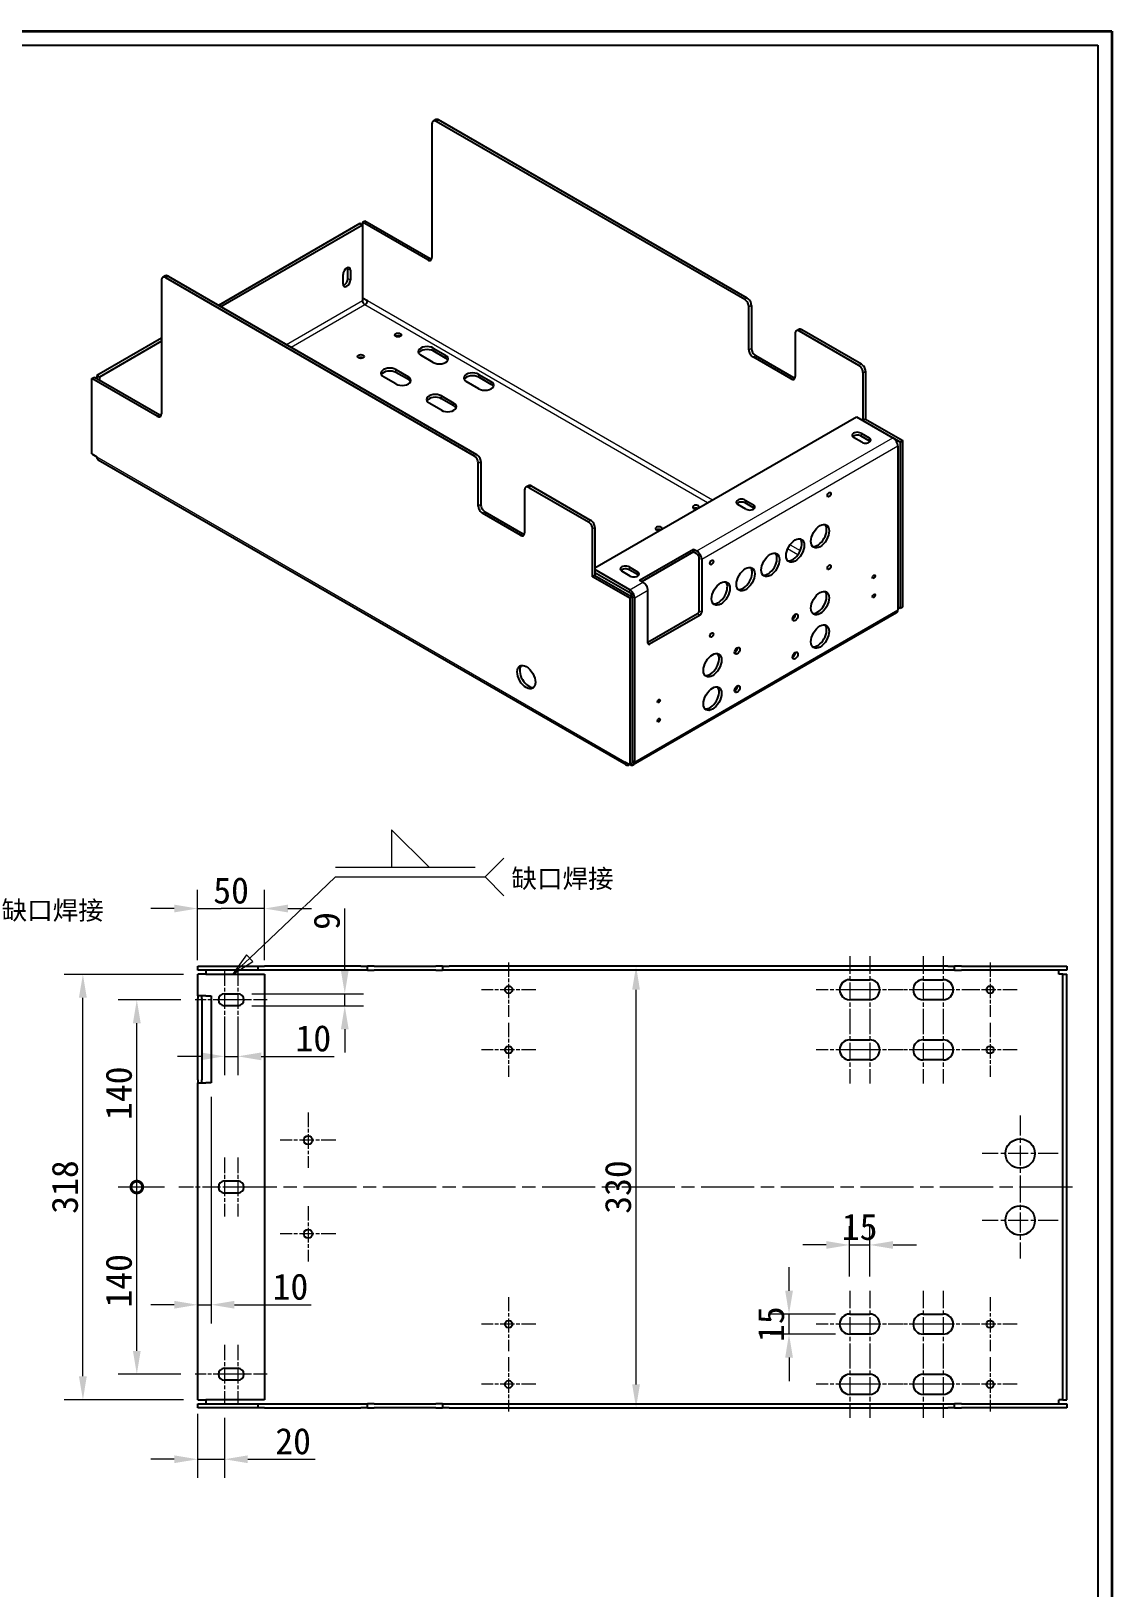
# Model space of a CAD drawing. Header units: millimetres. Extents: x 42 to 2902, y 38 to 2041.
# Drawn here: x 2093 to 2902, y 877 to 2041 of the extents above; entities that cross this region are included whole.
import ezdxf

# ---------------------------------------------------------------- set-up
doc = ezdxf.new("R2010")
doc.units = ezdxf.units.MM
doc.header["$LTSCALE"] = 7
doc.linetypes.add('CHAIN', pattern=[0.3543, 0.2362, -0.0295, 0.0591, -0.0295])
doc.linetypes.add('DASHED', pattern=[0.2067, 0.1654, -0.0413])
for name, color, linetype, lineweight, true_color in [('中心标记 (ISO)', 1, 'CHAIN', 18, 0xff0000), ('尺寸 (ISO)', 7, 'Continuous', 18, 0x008000), ('符号 (ISO)', 7, 'Continuous', 18, 0x008000)]:
    doc.layers.add(name, color=color, linetype=linetype, lineweight=lineweight, true_color=true_color)
for name, color, linetype, lineweight in [('可见 (ISO)', 7, 'Continuous', 25), ('可见窄的 (ISO)', 7, 'Continuous', 18), ('图框 (ISO)', 7, 'Continuous', 35)]:
    doc.layers.add(name, color=color, linetype=linetype, lineweight=lineweight)
doc.styles.add('文本样式74', font='SimSun.ttf')
doc.styles.add('最新国标', font='simfang.ttf')
doc.styles.add('注释文本 (ISO)', font='simfang.ttf')
doc.dimstyles.new('默认 (GB)', dxfattribs={"dimscale": 7, "dimtxt": 2.8, "dimasz": 2.5, "dimexe": 2, "dimexo": 1.5, "dimgap": 0.5, "dimtad": 1, "dimtoh": 1, "dimdsep": 46, "dimtxsty": '最新国标', "dimcen": 0.09, "dimdle": 10, "dimclrd": 256, "dimclre": 256, "dimclrt": 256, "dimaunit": 1, "dimadec": 3, "dimazin": 2, "dimtfac": 0.535714, "dimtmove": 0, "dimatfit": 3, "dimfxl": 0, "dimtolj": 1, "dimtzin": 0, "dimlwd": -1, "dimlwe": -1, "dimarcsym": 0})

# ---------------------------------------------------------------- blocks, each defined once
blk = doc.blocks.new('图框 最新国标')
at = {"layer": '图框 (ISO)'}
for p, q in [((6, 291.5), (414.5, 291.5)), ((414.5, 291.5), (414.5, 5.5))]:
    blk.add_line(p, q, dxfattribs=at)
at = {"layer": '图框 (ISO)', "color": 7, "linetype": 'Continuous', "lineweight": 25}
for p, q in [((18, 290), (413, 290)), ((18, 290), (413, 290)), ((413, 290), (413, 7)), ((413, 290), (413, 7))]:
    blk.add_line(p, q, dxfattribs=at)
at = {"layer": '图框 (ISO)', "style": '文本样式74'}
blk.add_attdef('零件代号_001', (42.68, 287.25), '', height=2.5, rotation=180, dxfattribs=at)
blk = doc.blocks.new('_DotSmall')
at = {"color": 0, "linetype": 'ByBlock', "const_width": 0.5}
blk.add_lwpolyline([(-0.0625, 0, 1), (0.0625, 0, 1)], format="xyb", close=True, dxfattribs=at)
blk = doc.blocks.new('*D49')
at = {"layer": 'Defpoints', "color": 0, "transparency": 16777216}
for p in [(2172.4, 1176.4), (2203.7, 1176.4), (2215.9, 1036.4)]:
    blk.add_point(p, dxfattribs=at)
at = {"layer": '尺寸 (ISO)', "color": 116, "true_color": 0x00803f, "transparency": 16777216}
for p, q in [((2193.2, 1176.4), (2158.4, 1176.4)), ((2172.4, 1053.9), (2172.4, 1176.4)), ((2205.4, 1036.4), (2158.4, 1036.4))]:
    blk.add_line(p, q, dxfattribs=at)
blk.add_solid([(2169.5, 1053.9), (2175.3, 1053.9), (2172.4, 1036.4)], dxfattribs=at)
at = {"layer": '尺寸 (ISO)', "color": 116, "true_color": 0x00803f, "transparency": 16777216, "xscale": 17.5, "yscale": 17.5, "zscale": 17.5, "rotation": 90}
blk.add_blockref('_DotSmall', (2172.4, 1176.4), dxfattribs=at)
at = {"layer": '尺寸 (ISO)', "transparency": 16777216, "insert": (2159, 1106.3), "char_height": 19.6, "attachment_point": 5, "rotation": 90, "style": '最新国标'}
blk.add_mtext('\\A1;140', dxfattribs=at)
blk = doc.blocks.new('*D50')
at = {"layer": 'Defpoints', "color": 0, "transparency": 16777216}
for p in [(2172.4, 1316.4), (2215.9, 1316.4), (2203.7, 1176.4)]:
    blk.add_point(p, dxfattribs=at)
at = {"layer": '尺寸 (ISO)', "color": 116, "true_color": 0x00803f, "transparency": 16777216}
for p, q in [((2205.4, 1316.4), (2158.4, 1316.4)), ((2172.4, 1176.4), (2172.4, 1298.9)), ((2193.2, 1176.4), (2158.4, 1176.4))]:
    blk.add_line(p, q, dxfattribs=at)
blk.add_solid([(2169.5, 1298.9), (2175.3, 1298.9), (2172.4, 1316.4)], dxfattribs=at)
at = {"layer": '尺寸 (ISO)', "color": 116, "true_color": 0x00803f, "transparency": 16777216, "xscale": 17.5, "yscale": 17.5, "zscale": 17.5, "rotation": 270}
blk.add_blockref('_DotSmall', (2172.4, 1176.4), dxfattribs=at)
at = {"layer": '尺寸 (ISO)', "transparency": 16777216, "insert": (2159, 1246.5), "char_height": 19.6, "attachment_point": 5, "rotation": 90, "style": '最新国标'}
blk.add_mtext('\\A1;140', dxfattribs=at)
blk = doc.blocks.new('*D51')
at = {"layer": 'Defpoints', "color": 0, "transparency": 16777216}
for p in [(2217.9, 1017.4), (2237.9, 1014.4), (2237.9, 972.9)]:
    blk.add_point(p, dxfattribs=at)
at = {"layer": '尺寸 (ISO)', "color": 116, "true_color": 0x00803f, "transparency": 16777216}
for p, q in [((2217.9, 1006.9), (2217.9, 958.9)), ((2237.9, 1003.9), (2237.9, 958.9)), ((2200.4, 972.9), (2182.9, 972.9)), ((2217.9, 972.9), (2237.9, 972.9)), ((2255.4, 972.9), (2305.7, 972.9))]:
    blk.add_line(p, q, dxfattribs=at)
for points in [[(2200.4, 975.8), (2200.4, 970), (2217.9, 972.9)], [(2255.4, 975.8), (2255.4, 970), (2237.9, 972.9)]]:
    blk.add_solid(points, dxfattribs=at)
at = {"layer": '尺寸 (ISO)', "transparency": 16777216, "insert": (2289.3, 986.3), "char_height": 19.6, "attachment_point": 5, "style": '最新国标'}
blk.add_mtext('\\A1;20', dxfattribs=at)
blk = doc.blocks.new('*D52')
at = {"layer": 'Defpoints', "color": 0, "transparency": 16777216}
for p in [(2237.9, 1311.9), (2247.9, 1311.9), (2237.9, 1274.1)]:
    blk.add_point(p, dxfattribs=at)
at = {"layer": '尺寸 (ISO)', "color": 116, "true_color": 0x00803f, "transparency": 16777216}
for p, q in [((2237.9, 1301.4), (2237.9, 1260.1)), ((2247.9, 1301.4), (2247.9, 1260.1)), ((2220.4, 1274.1), (2202.9, 1274.1)), ((2237.9, 1274.1), (2247.9, 1274.1)), ((2265.4, 1274.1), (2319.9, 1274.1))]:
    blk.add_line(p, q, dxfattribs=at)
for points in [[(2220.4, 1277), (2220.4, 1271.2), (2237.9, 1274.1)], [(2265.4, 1277), (2265.4, 1271.2), (2247.9, 1274.1)]]:
    blk.add_solid(points, dxfattribs=at)
at = {"layer": '尺寸 (ISO)', "transparency": 16777216, "insert": (2304.4, 1287.5), "char_height": 19.6, "attachment_point": 5, "style": '最新国标'}
blk.add_mtext('\\A1;10', dxfattribs=at)
blk = doc.blocks.new('*D53')
at = {"layer": 'Defpoints', "color": 0, "transparency": 16777216}
for p in [(2247.9, 1320.9), (2247.9, 1311.9), (2327.9, 1311.9)]:
    blk.add_point(p, dxfattribs=at)
at = {"layer": '尺寸 (ISO)', "color": 116, "true_color": 0x00803f, "transparency": 16777216}
for p, q in [((2327.9, 1338.4), (2327.9, 1384.6)), ((2258.4, 1320.9), (2341.9, 1320.9)), ((2327.9, 1311.9), (2327.9, 1320.9)), ((2258.4, 1311.9), (2341.9, 1311.9)), ((2327.9, 1294.4), (2327.9, 1276.9))]:
    blk.add_line(p, q, dxfattribs=at)
for points in [[(2325, 1338.4), (2330.8, 1338.4), (2327.9, 1320.9)], [(2325, 1294.4), (2330.8, 1294.4), (2327.9, 1311.9)]]:
    blk.add_solid(points, dxfattribs=at)
at = {"layer": '尺寸 (ISO)', "transparency": 16777216, "insert": (2314.5, 1375.3), "char_height": 19.6, "attachment_point": 5, "rotation": 90, "style": '最新国标'}
blk.add_mtext('\\A1;9', dxfattribs=at)
blk = doc.blocks.new('*D54')
at = {"layer": 'Defpoints', "color": 0, "transparency": 16777216}
for p in [(2217.9, 1384.6), (2217.9, 1335.4), (2267.9, 1335.4)]:
    blk.add_point(p, dxfattribs=at)
at = {"layer": '尺寸 (ISO)', "color": 116, "true_color": 0x00803f, "transparency": 16777216}
for p, q in [((2217.9, 1345.9), (2217.9, 1398.6)), ((2267.9, 1345.9), (2267.9, 1398.6)), ((2200.4, 1384.6), (2182.9, 1384.6)), ((2217.9, 1384.6), (2235.4, 1384.6)), ((2250.4, 1384.6), (2235.4, 1384.6)), ((2267.9, 1384.6), (2250.4, 1384.6)), ((2285.4, 1384.6), (2302.9, 1384.6))]:
    blk.add_line(p, q, dxfattribs=at)
for points in [[(2200.4, 1387.5), (2200.4, 1381.7), (2217.9, 1384.6)], [(2285.4, 1387.5), (2285.4, 1381.7), (2267.9, 1384.6)]]:
    blk.add_solid(points, dxfattribs=at)
at = {"layer": '尺寸 (ISO)', "transparency": 16777216, "insert": (2242.9, 1398), "char_height": 19.6, "attachment_point": 5, "style": '最新国标'}
blk.add_mtext('\\A1;50', dxfattribs=at)
blk = doc.blocks.new('*D55')
at = {"layer": 'Defpoints', "color": 0, "transparency": 16777216}
for p in [(2132.1, 1335.4), (2217.9, 1335.4), (2217.9, 1017.4)]:
    blk.add_point(p, dxfattribs=at)
at = {"layer": '尺寸 (ISO)', "color": 116, "true_color": 0x00803f, "transparency": 16777216}
for p, q in [((2207.4, 1335.4), (2118.1, 1335.4)), ((2132.1, 1034.9), (2132.1, 1317.9)), ((2207.4, 1017.4), (2118.1, 1017.4))]:
    blk.add_line(p, q, dxfattribs=at)
for points in [[(2129.1, 1317.9), (2135, 1317.9), (2132.1, 1335.4)], [(2129.1, 1034.9), (2135, 1034.9), (2132.1, 1017.4)]]:
    blk.add_solid(points, dxfattribs=at)
at = {"layer": '尺寸 (ISO)', "transparency": 16777216, "insert": (2118.7, 1176.4), "char_height": 19.6, "attachment_point": 5, "rotation": 90, "style": '最新国标'}
blk.add_mtext('\\A1;318', dxfattribs=at)
blk = doc.blocks.new('焊接符号标识符2')
at = {"layer": '符号 (ISO)'}
for p, q in [((341.56, 202.22), (337.56, 206.22)), ((337.56, 206.22), (337.56, 202.22)), ((347.56, 201.17), (349.56, 203.17)), ((328.24, 198.02), (331.56, 201.17)), ((331.56, 201.17), (347.56, 201.17)), ((337.56, 202.22), (341.56, 202.22)), ((347.56, 201.17), (349.56, 199.17)), ((322.4, 192.49), (328.19, 197.98)), ((322.05, 192.86), (320.58, 190.77)), ((322.74, 192.13), (322.05, 192.86)), ((321.03, 191.2), (320.58, 190.77)), ((322.4, 192.49), (321.03, 191.2)), ((321.23, 191.18), (322.74, 192.13)), ((320.58, 190.77), (321.03, 191.06))]:
    blk.add_line(p, q, dxfattribs=at)
at = {"layer": '符号 (ISO)', "linetype": 'DASHED', "ltscale": 12.901145}
blk.add_line((331.56, 202.22), (347.56, 202.22), dxfattribs=at)
at = {"layer": '符号 (ISO)', "flags": 128}
blk.add_lwpolyline([(322.05, 192.86), (320.58, 190.77), (322.74, 192.13), (322.05, 192.86)], dxfattribs=at)
at = {"layer": '符号 (ISO)'}
blk.add_solid([(322.05, 192.86), (320.58, 190.77), (322.74, 192.13), (322.05, 192.86)], dxfattribs=at)
at = {"layer": '符号 (ISO)', "insert": (350.36, 199.77), "char_height": 2, "attachment_point": 7, "style": '注释文本 (ISO)'}
blk.add_mtext('缺口焊接', dxfattribs=at)
blk = doc.blocks.new('焊接符号标识符3')
at = {"layer": '符号 (ISO)'}
for p, q in [((293.11, 197.78), (295.11, 199.78)), ((272.36, 192.61), (277.11, 197.78)), ((277.11, 197.78), (293.11, 197.78)), ((283.11, 197.78), (287.11, 197.78)), ((287.11, 197.78), (283.11, 193.78)), ((283.11, 193.78), (283.11, 197.78)), ((293.11, 197.78), (295.11, 195.78)), ((271.99, 192.95), (270.67, 190.77)), ((272.73, 192.28), (271.99, 192.95)), ((272.36, 192.61), (270.67, 190.77)), ((270.67, 190.77), (272.73, 192.28))]:
    blk.add_line(p, q, dxfattribs=at)
at = {"layer": '符号 (ISO)', "linetype": 'DASHED', "ltscale": 12.901145}
blk.add_line((277.11, 198.83), (293.11, 198.83), dxfattribs=at)
at = {"layer": '符号 (ISO)', "flags": 128}
blk.add_lwpolyline([(271.99, 192.95), (270.67, 190.77), (272.73, 192.28), (271.99, 192.95)], dxfattribs=at)
at = {"layer": '符号 (ISO)'}
blk.add_solid([(271.99, 192.95), (270.67, 190.77), (272.73, 192.28), (271.99, 192.95)], dxfattribs=at)
at = {"layer": '符号 (ISO)', "insert": (295.9, 196.38), "char_height": 2, "attachment_point": 7, "style": '注释文本 (ISO)'}
blk.add_mtext('缺口焊接', dxfattribs=at)
blk = doc.blocks.new('*D92')
at = {"layer": 'Defpoints', "color": 0, "transparency": 16777216}
for p in [(2545.7, 1341.4), (2545.7, 1341.4), (2545.7, 1011.4)]:
    blk.add_point(p, dxfattribs=at)
at = {"layer": '尺寸 (ISO)', "color": 116, "true_color": 0x00803f, "transparency": 16777216}
blk.add_line((2545.7, 1028.9), (2545.7, 1323.9), dxfattribs=at)
for points in [[(2542.8, 1323.9), (2548.6, 1323.9), (2545.7, 1341.4)], [(2542.8, 1028.9), (2548.6, 1028.9), (2545.7, 1011.4)]]:
    blk.add_solid(points, dxfattribs=at)
at = {"layer": '尺寸 (ISO)', "transparency": 16777216, "insert": (2532.3, 1176.4), "char_height": 19.6, "attachment_point": 5, "rotation": 90, "style": '最新国标'}
blk.add_mtext('\\A1;330', dxfattribs=at)
blk = doc.blocks.new('*D93')
at = {"layer": 'Defpoints', "color": 0, "transparency": 16777216}
for p in [(2720.4, 1133.1), (2705.4, 1098.9), (2720.4, 1098.9)]:
    blk.add_point(p, dxfattribs=at)
at = {"layer": '尺寸 (ISO)', "color": 116, "true_color": 0x00803f, "transparency": 16777216}
for p, q in [((2705.4, 1109.4), (2705.4, 1147.1)), ((2720.4, 1109.4), (2720.4, 1147.1)), ((2687.9, 1133.1), (2670.4, 1133.1)), ((2705.4, 1133.1), (2720.4, 1133.1)), ((2737.9, 1133.1), (2755.4, 1133.1))]:
    blk.add_line(p, q, dxfattribs=at)
for points in [[(2687.9, 1136), (2687.9, 1130.2), (2705.4, 1133.1)], [(2737.9, 1136), (2737.9, 1130.2), (2720.4, 1133.1)]]:
    blk.add_solid(points, dxfattribs=at)
at = {"layer": '尺寸 (ISO)', "transparency": 16777216, "insert": (2712.9, 1146.5), "char_height": 19.6, "attachment_point": 5, "style": '最新国标'}
blk.add_mtext('\\A1;15', dxfattribs=at)
blk = doc.blocks.new('*D94')
at = {"layer": 'Defpoints', "color": 0, "transparency": 16777216}
for p in [(2660.1, 1081.4), (2705.4, 1081.4), (2705.4, 1066.4)]:
    blk.add_point(p, dxfattribs=at)
at = {"layer": '尺寸 (ISO)', "color": 116, "true_color": 0x00803f, "transparency": 16777216}
for p, q in [((2660.1, 1098.9), (2660.1, 1116.4)), ((2694.9, 1081.4), (2646.1, 1081.4)), ((2660.1, 1066.4), (2660.1, 1081.4)), ((2694.9, 1066.4), (2646.1, 1066.4)), ((2660.1, 1048.9), (2660.1, 1031.4))]:
    blk.add_line(p, q, dxfattribs=at)
for points in [[(2657.2, 1098.9), (2663, 1098.9), (2660.1, 1081.4)], [(2657.2, 1048.9), (2663, 1048.9), (2660.1, 1066.4)]]:
    blk.add_solid(points, dxfattribs=at)
at = {"layer": '尺寸 (ISO)', "transparency": 16777216, "insert": (2646.7, 1073.9), "char_height": 19.6, "attachment_point": 5, "rotation": 90, "style": '最新国标'}
blk.add_mtext('\\A1;15', dxfattribs=at)
blk = doc.blocks.new('*D95')
at = {"layer": 'Defpoints', "color": 0, "transparency": 16777216}
for p in [(2227.9, 1254.4), (2217.9, 1101.6), (2217.9, 1088.4)]:
    blk.add_point(p, dxfattribs=at)
at = {"layer": '尺寸 (ISO)', "color": 116, "true_color": 0x00803f, "transparency": 16777216}
for p, q in [((2227.9, 1243.9), (2227.9, 1074.4)), ((2200.4, 1088.4), (2182.9, 1088.4)), ((2217.9, 1088.4), (2227.9, 1088.4)), ((2245.4, 1088.4), (2302.8, 1088.4))]:
    blk.add_line(p, q, dxfattribs=at)
for points in [[(2200.4, 1091.3), (2200.4, 1085.5), (2217.9, 1088.4)], [(2245.4, 1091.3), (2245.4, 1085.5), (2227.9, 1088.4)]]:
    blk.add_solid(points, dxfattribs=at)
at = {"layer": '尺寸 (ISO)', "transparency": 16777216, "insert": (2287.3, 1101.8), "char_height": 19.6, "attachment_point": 5, "style": '最新国标'}
blk.add_mtext('\\A1;10', dxfattribs=at)

msp = doc.modelspace()

# ---------------------------------------------------------------- linework, layer by layer
at = {"layer": '中心标记 (ISO)', "ltscale": 6.984632}
for p, q in [((2237.937, 1338.4197), (2237.937, 1294.4197)), ((2247.937, 1338.4197), (2247.937, 1294.4197)), ((2237.937, 1198.4197), (2237.937, 1154.4197)), ((2247.937, 1198.4197), (2247.937, 1154.4197)), ((2237.937, 1058.4197), (2237.937, 1014.4197)), ((2247.937, 1058.4197), (2247.937, 1014.4197))]:
    msp.add_line(p, q, dxfattribs=at)
at = {"layer": '中心标记 (ISO)', "ltscale": 6.429029}
for p, q in [((2450.437, 1344.1697), (2450.437, 1303.6697)), ((2810.437, 1344.1697), (2810.437, 1303.6697)), ((2470.687, 1323.9197), (2430.187, 1323.9197)), ((2830.687, 1323.9197), (2790.187, 1323.9197)), ((2450.437, 1299.1697), (2450.437, 1258.6697)), ((2810.437, 1299.1697), (2810.437, 1258.6697)), ((2470.687, 1278.9197), (2430.187, 1278.9197)), ((2830.687, 1278.9197), (2790.187, 1278.9197)), ((2450.437, 1094.1697), (2450.437, 1053.6697)), ((2810.437, 1094.1697), (2810.437, 1053.6697)), ((2470.687, 1073.9197), (2430.187, 1073.9197)), ((2830.687, 1073.9197), (2790.187, 1073.9197)), ((2450.437, 1049.1697), (2450.437, 1008.6697)), ((2810.437, 1049.1697), (2810.437, 1008.6697)), ((2470.687, 1028.9197), (2430.187, 1028.9197)), ((2830.687, 1028.9197), (2790.187, 1028.9197))]:
    msp.add_line(p, q, dxfattribs=at)
at = {"layer": '中心标记 (ISO)', "ltscale": 7.937096}
for p, q in [((2705.437, 1348.9197), (2705.437, 1298.9197)), ((2720.437, 1348.9197), (2720.437, 1298.9197)), ((2760.437, 1348.9197), (2760.437, 1298.9197)), ((2775.437, 1348.9197), (2775.437, 1298.9197)), ((2705.437, 1303.9197), (2705.437, 1253.9197)), ((2720.437, 1303.9197), (2720.437, 1253.9197)), ((2760.437, 1303.9197), (2760.437, 1253.9197)), ((2775.437, 1303.9197), (2775.437, 1253.9197)), ((2705.437, 1098.9197), (2705.437, 1048.9197)), ((2720.437, 1098.9197), (2720.437, 1048.9197)), ((2760.437, 1098.9197), (2760.437, 1048.9197)), ((2775.437, 1098.9197), (2775.437, 1048.9197)), ((2705.437, 1053.9197), (2705.437, 1003.9197)), ((2720.437, 1053.9197), (2720.437, 1003.9197)), ((2760.437, 1053.9197), (2760.437, 1003.9197)), ((2775.437, 1053.9197), (2775.437, 1003.9197))]:
    msp.add_line(p, q, dxfattribs=at)
at = {"layer": '中心标记 (ISO)', "ltscale": 6.270285}
for p, q in [((2255.437, 1316.4197), (2215.937, 1316.4197)), ((2269.937, 1316.4197), (2230.437, 1316.4197)), ((2255.437, 1036.4197), (2215.937, 1036.4197)), ((2269.937, 1036.4197), (2230.437, 1036.4197))]:
    msp.add_line(p, q, dxfattribs=at)
at = {"layer": '中心标记 (ISO)', "ltscale": 6.746516}
for p, q in [((2722.937, 1323.9197), (2680.437, 1323.9197)), ((2745.437, 1323.9197), (2702.937, 1323.9197)), ((2777.937, 1323.9197), (2735.437, 1323.9197)), ((2800.437, 1323.9197), (2757.937, 1323.9197)), ((2722.937, 1278.9197), (2680.437, 1278.9197)), ((2745.437, 1278.9197), (2702.937, 1278.9197)), ((2777.937, 1278.9197), (2735.437, 1278.9197)), ((2800.437, 1278.9197), (2757.937, 1278.9197)), ((2722.937, 1073.9197), (2680.437, 1073.9197)), ((2745.437, 1073.9197), (2702.937, 1073.9197)), ((2777.937, 1073.9197), (2735.437, 1073.9197)), ((2800.437, 1073.9197), (2757.937, 1073.9197)), ((2722.937, 1028.9197), (2680.437, 1028.9197)), ((2745.437, 1028.9197), (2702.937, 1028.9197)), ((2777.937, 1028.9197), (2735.437, 1028.9197)), ((2800.437, 1028.9197), (2757.937, 1028.9197))]:
    msp.add_line(p, q, dxfattribs=at)
at = {"layer": '中心标记 (ISO)', "ltscale": 6.587772}
for p, q in [((2300.437, 1232.1697), (2300.437, 1190.6697)), ((2321.187, 1211.4197), (2279.687, 1211.4197)), ((2300.437, 1162.1697), (2300.437, 1120.6697)), ((2321.187, 1141.4197), (2279.687, 1141.4197))]:
    msp.add_line(p, q, dxfattribs=at)
at = {"layer": '中心标记 (ISO)', "ltscale": 9.048304}
for p, q in [((2832.937, 1229.9197), (2832.937, 1172.9197)), ((2861.437, 1201.4197), (2804.437, 1201.4197)), ((2832.937, 1179.9197), (2832.937, 1122.9197)), ((2861.437, 1151.4197), (2804.437, 1151.4197))]:
    msp.add_line(p, q, dxfattribs=at)
at = {"layer": '中心标记 (ISO)', "ltscale": 8.211446}
msp.add_line((2255.437, 1176.4197), (2203.7088, 1176.4197), dxfattribs=at)
at = {"layer": '中心标记 (ISO)', "ltscale": 23.990969}
msp.add_line((2872.1218, 1176.4197), (2230.437, 1176.4197), dxfattribs=at)
at = {"layer": '可见 (ISO)'}
for p, q in [((2393.1066, 1971.2444), (2393.1066, 1871.2236)), ((2395.8688, 1974.3189), (2394.0127, 1973.2472)), ((2626.9822, 1839.7885), (2396.2002, 1973.0305)), ((2628.8383, 1840.8601), (2398.0563, 1974.1022)), ((2341.1343, 1897.6577), (2342.9904, 1898.7293)), ((2390.013, 1869.4375), (2341.1343, 1897.6577)), ((2341.1343, 1897.6577), (2341.1343, 1895.5144)), ((2342.9904, 1898.7293), (2391.8692, 1870.5092)), ((2339.2781, 1896.586), (2233.4772, 1835.5019)), ((2341.1343, 1895.5144), (2235.3334, 1834.4302)), ((2341.1343, 1895.5144), (2339.2781, 1896.586)), ((2341.1343, 1895.5144), (2341.1343, 1839.074)), ((2330.3067, 1855.6846), (2330.3067, 1862.829)), ((2190.7857, 1854.4344), (2190.7857, 1754.4136)), ((2193.5479, 1857.5088), (2191.6918, 1856.4372)), ((2193.8793, 1856.2205), (2424.6612, 1722.9784)), ((2195.7354, 1857.2921), (2426.5174, 1724.0501)), ((2326.5944, 1851.398), (2326.5944, 1858.5424)), ((2332.1628, 1861.7573), (2332.1628, 1854.613)), ((2341.1343, 1841.2173), (2344.8466, 1839.074)), ((2630.0758, 1802.2807), (2630.0758, 1834.4302)), ((2631.9319, 1835.5019), (2631.9319, 1803.3523)), ((2667.4862, 1817.5005), (2665.6301, 1816.4288)), ((2712.3653, 1790.4925), (2667.8176, 1816.2121)), ((2714.2215, 1791.5642), (2669.6737, 1817.2838)), ((2190.7857, 1810.8539), (2142.5256, 1782.9909)), ((2190.7857, 1808.7106), (2144.3818, 1781.9193)), ((2664.724, 1814.4261), (2664.724, 1782.2765)), ((2394.0347, 1792.8144), (2384.7539, 1798.1727)), ((2394.0347, 1803.5309), (2403.3155, 1798.1727)), ((2403.3155, 1796.0294), (2394.0347, 1801.3876)), ((2661.6304, 1780.4904), (2633.1694, 1796.9224)), ((2635.0255, 1797.9941), (2663.4866, 1781.5621)), ((2138.8133, 1780.8476), (2140.6695, 1781.9193)), ((2187.6921, 1752.6275), (2138.8133, 1780.8476)), ((2138.8133, 1724.4073), (2138.8133, 1780.8476)), ((2140.6695, 1781.9193), (2189.5482, 1753.6991)), ((2144.3818, 1781.9193), (2142.5256, 1782.9909)), ((2142.5256, 1782.9909), (2142.5256, 1780.8476)), ((2144.3818, 1781.9193), (2144.3818, 1779.776)), ((2366.1923, 1776.7396), (2356.9116, 1782.0979)), ((2366.1923, 1787.4562), (2375.4731, 1782.0979)), ((2375.4731, 1779.9546), (2366.1923, 1785.3128)), ((2428.0642, 1783.884), (2437.345, 1778.5257)), ((2437.345, 1776.3824), (2428.0642, 1781.7407)), ((2715.4589, 1749.4125), (2715.4589, 1785.1342)), ((2717.3151, 1786.2059), (2717.3151, 1750.4842)), ((2428.0642, 1773.1675), (2418.7834, 1778.5257)), ((2400.2219, 1757.0927), (2390.9411, 1762.4509)), ((2400.2219, 1767.8092), (2409.5026, 1762.4509)), ((2409.5026, 1760.3076), (2400.2219, 1765.6659)), ((2514.9941, 1639.3896), (2710.5092, 1752.2703)), ((2710.5092, 1752.2703), (2737.7328, 1736.5527)), ((2717.3151, 1750.4842), (2715.4589, 1749.4125)), ((2717.3151, 1750.4842), (2745.1574, 1734.4094)), ((2714.5308, 1733.1591), (2708.3436, 1736.7313)), ((2713.9121, 1739.9463), (2720.0993, 1736.3741)), ((2720.0993, 1734.2308), (2713.9121, 1737.803)), ((2743.3012, 1733.3377), (2737.7328, 1736.5527)), ((2745.1574, 1734.4094), (2743.3012, 1733.3377)), ((2745.1574, 1610.0978), (2745.1574, 1734.4094)), ((2138.8133, 1724.4073), (2142.5256, 1722.264)), ((2741.4451, 1730.1228), (2741.4451, 1607.9545)), ((2743.3012, 1733.3377), (2743.3012, 1609.0261)), ((2538.3553, 1491.9561), (2143.6129, 1719.8607)), ((2427.7548, 1685.4706), (2427.7548, 1717.6202)), ((2429.611, 1718.6918), (2429.611, 1686.5423)), ((2465.1653, 1700.6904), (2463.3092, 1699.6188)), ((2465.4967, 1699.4021), (2510.0444, 1673.6825)), ((2467.3528, 1700.4738), (2511.9005, 1674.7541)), ((2462.4031, 1697.616), (2462.4031, 1665.4665)), ((2627.2915, 1689.9358), (2633.4787, 1686.3637)), ((2633.4787, 1684.2204), (2627.2915, 1687.7925)), ((2459.3095, 1663.6804), (2430.8484, 1680.1124)), ((2432.7046, 1681.184), (2461.1656, 1664.752)), ((2627.9102, 1683.1487), (2621.7231, 1686.7209)), ((2513.138, 1632.6025), (2513.138, 1668.3242)), ((2514.9941, 1669.3959), (2514.9941, 1633.6741)), ((2548.4049, 1630.102), (2588.6216, 1653.3211)), ((2588.6216, 1653.3211), (2591.0965, 1651.8922)), ((2588.6216, 1653.3211), (2588.6216, 1651.1778)), ((2588.6216, 1651.1778), (2550.2611, 1629.0303)), ((2591.0965, 1649.7489), (2588.6216, 1651.1778)), ((2592.9527, 1607.24), (2592.9527, 1646.5339)), ((2594.8088, 1645.4623), (2594.8088, 1606.1684)), ((2514.9941, 1633.6741), (2513.138, 1632.6025)), ((2540.9803, 1616.5277), (2513.138, 1632.6025)), ((2540.9803, 1622.9576), (2514.9941, 1637.9607)), ((2514.9941, 1635.8174), (2540.9803, 1620.8143)), ((2514.9941, 1633.6741), (2542.8365, 1617.5993)), ((2541.2897, 1633.1383), (2535.1025, 1636.7105)), ((2540.6709, 1639.9254), (2546.8581, 1636.3533)), ((2546.8581, 1634.21), (2540.6709, 1637.7821)), ((2550.8798, 1628.6731), (2548.4049, 1630.102)), ((2542.8365, 1617.5993), (2540.9803, 1616.5277)), ((2542.8365, 1617.5993), (2542.8365, 1493.2877)), ((2554.5921, 1582.9493), (2554.5921, 1622.2432)), ((2540.9803, 1616.5277), (2540.9803, 1492.2161)), ((2544.6926, 1494.3594), (2544.6926, 1616.5277)), ((2741.4451, 1610.0978), (2743.3012, 1609.0261)), ((2743.3012, 1609.0261), (2745.1574, 1610.0978)), ((2740.3578, 1605.5512), (2543.6053, 1491.9561)), ((2554.5921, 1583.6637), (2591.7152, 1605.0967)), ((2593.5714, 1604.0251), (2555.8295, 1582.2348)), ((2537.268, 1494.3594), (2540.9803, 1492.2161)), ((2540.9803, 1492.2161), (2542.8365, 1493.2877)), ((2217.937, 1341.4197), (2262.937, 1341.4197)), ((2217.937, 1338.4197), (2217.937, 1341.4197)), ((2262.937, 1338.4197), (2217.937, 1338.4197)), ((2223.937, 1338.4197), (2223.937, 1335.4197)), ((2262.937, 1341.4197), (2267.937, 1341.4197)), ((2262.937, 1341.4197), (2262.937, 1338.4197)), ((2267.937, 1338.4197), (2262.937, 1338.4197)), ((2339.937, 1341.4197), (2267.937, 1341.4197)), ((2339.937, 1338.4197), (2267.937, 1338.4197)), ((2339.937, 1341.4197), (2344.937, 1341.4197)), ((2344.937, 1338.4197), (2339.937, 1338.4197)), ((2349.937, 1341.4197), (2344.937, 1341.4197)), ((2344.937, 1338.4197), (2344.937, 1341.4197)), ((2344.937, 1338.4197), (2349.937, 1338.4197)), ((2349.937, 1341.4197), (2395.937, 1341.4197)), ((2395.937, 1338.4197), (2349.937, 1338.4197)), ((2400.937, 1341.4197), (2395.937, 1341.4197)), ((2395.937, 1338.4197), (2400.937, 1338.4197)), ((2400.937, 1341.4197), (2405.937, 1341.4197)), ((2400.937, 1341.4197), (2400.937, 1338.4197)), ((2405.937, 1338.4197), (2400.937, 1338.4197)), ((2778.937, 1341.4197), (2405.937, 1341.4197)), ((2778.937, 1338.4197), (2405.937, 1338.4197)), ((2778.937, 1341.4197), (2783.937, 1341.4197)), ((2783.937, 1338.4197), (2778.937, 1338.4197)), ((2788.937, 1341.4197), (2783.937, 1341.4197)), ((2783.937, 1338.4197), (2783.937, 1341.4197)), ((2783.937, 1338.4197), (2788.937, 1338.4197)), ((2788.937, 1341.4197), (2867.937, 1341.4197)), ((2867.937, 1338.4197), (2788.937, 1338.4197)), ((2861.937, 1335.4197), (2861.937, 1338.4197)), ((2867.937, 1341.4197), (2867.937, 1338.4197)), ((2223.937, 1335.4197), (2217.937, 1335.4197)), ((2217.937, 1319.4197), (2217.937, 1335.4197)), ((2223.937, 1335.4197), (2267.937, 1335.4197)), ((2267.937, 1335.4197), (2267.937, 1017.4197)), ((2705.437, 1331.4197), (2720.437, 1331.4197)), ((2760.437, 1331.4197), (2775.437, 1331.4197)), ((2864.937, 1335.4197), (2861.937, 1335.4197)), ((2864.937, 1335.4197), (2867.937, 1335.4197)), ((2864.937, 1017.4197), (2864.937, 1335.4197)), ((2867.937, 1017.4197), (2867.937, 1335.4197)), ((2217.937, 1319.4197), (2217.937, 1317.4197)), ((2223.937, 1319.4197), (2217.937, 1319.4197)), ((2217.937, 1256.4197), (2217.937, 1317.4197)), ((2220.937, 1317.4197), (2220.937, 1319.4197)), ((2220.937, 1317.4197), (2220.937, 1256.4197)), ((2223.937, 1319.4197), (2227.937, 1319.4197)), ((2227.937, 1319.4197), (2227.937, 1254.4197)), ((2237.937, 1320.9197), (2247.937, 1320.9197)), ((2720.437, 1316.4197), (2705.437, 1316.4197)), ((2775.437, 1316.4197), (2760.437, 1316.4197)), ((2247.937, 1311.9197), (2237.937, 1311.9197)), ((2705.437, 1286.4197), (2720.437, 1286.4197)), ((2760.437, 1286.4197), (2775.437, 1286.4197)), ((2720.437, 1271.4197), (2705.437, 1271.4197)), ((2775.437, 1271.4197), (2760.437, 1271.4197)), ((2217.937, 1256.4197), (2217.937, 1254.4197)), ((2217.937, 1254.4197), (2223.937, 1254.4197)), ((2217.937, 1017.4197), (2217.937, 1254.4197)), ((2220.937, 1254.4197), (2220.937, 1256.4197)), ((2227.937, 1254.4197), (2223.937, 1254.4197)), ((2237.937, 1180.9197), (2247.937, 1180.9197)), ((2247.937, 1171.9197), (2237.937, 1171.9197)), ((2705.437, 1081.4197), (2720.437, 1081.4197)), ((2760.437, 1081.4197), (2775.437, 1081.4197)), ((2720.437, 1066.4197), (2705.437, 1066.4197)), ((2775.437, 1066.4197), (2760.437, 1066.4197)), ((2237.937, 1040.9197), (2247.937, 1040.9197)), ((2705.437, 1036.4197), (2720.437, 1036.4197)), ((2760.437, 1036.4197), (2775.437, 1036.4197)), ((2247.937, 1031.9197), (2237.937, 1031.9197)), ((2217.937, 1017.4197), (2223.937, 1017.4197)), ((2217.937, 1014.4197), (2262.937, 1014.4197)), ((2217.937, 1011.4197), (2217.937, 1014.4197)), ((2267.937, 1017.4197), (2223.937, 1017.4197)), ((2223.937, 1017.4197), (2223.937, 1014.4197)), ((2262.937, 1014.4197), (2267.937, 1014.4197)), ((2262.937, 1014.4197), (2262.937, 1011.4197)), ((2267.937, 1014.4197), (2339.937, 1014.4197)), ((2339.937, 1014.4197), (2344.937, 1014.4197)), ((2344.937, 1011.4197), (2344.937, 1014.4197)), ((2349.937, 1014.4197), (2344.937, 1014.4197)), ((2349.937, 1014.4197), (2395.937, 1014.4197)), ((2400.937, 1014.4197), (2395.937, 1014.4197)), ((2400.937, 1014.4197), (2400.937, 1011.4197)), ((2400.937, 1014.4197), (2405.937, 1014.4197)), ((2405.937, 1014.4197), (2778.937, 1014.4197)), ((2720.437, 1021.4197), (2705.437, 1021.4197)), ((2775.437, 1021.4197), (2760.437, 1021.4197)), ((2778.937, 1014.4197), (2783.937, 1014.4197)), ((2783.937, 1011.4197), (2783.937, 1014.4197)), ((2788.937, 1014.4197), (2783.937, 1014.4197)), ((2788.937, 1014.4197), (2867.937, 1014.4197)), ((2864.937, 1017.4197), (2861.937, 1017.4197)), ((2861.937, 1014.4197), (2861.937, 1017.4197)), ((2864.937, 1017.4197), (2867.937, 1017.4197)), ((2867.937, 1014.4197), (2867.937, 1011.4197)), ((2262.937, 1011.4197), (2217.937, 1011.4197)), ((2267.937, 1011.4197), (2262.937, 1011.4197)), ((2267.937, 1011.4197), (2339.937, 1011.4197)), ((2344.937, 1011.4197), (2339.937, 1011.4197)), ((2344.937, 1011.4197), (2349.937, 1011.4197)), ((2395.937, 1011.4197), (2349.937, 1011.4197)), ((2395.937, 1011.4197), (2400.937, 1011.4197)), ((2405.937, 1011.4197), (2400.937, 1011.4197)), ((2405.937, 1011.4197), (2778.937, 1011.4197)), ((2783.937, 1011.4197), (2778.937, 1011.4197)), ((2783.937, 1011.4197), (2788.937, 1011.4197)), ((2867.937, 1011.4197), (2788.937, 1011.4197))]:
    msp.add_line(p, q, dxfattribs=at)
for centre, radius in [((2450.437, 1323.9197), 2.75), ((2810.437, 1323.9197), 2.75), ((2450.437, 1278.9197), 2.75), ((2810.437, 1278.9197), 2.75), ((2300.437, 1211.4197), 3.25), ((2832.937, 1201.4197), 11), ((2832.937, 1151.4197), 11), ((2300.437, 1141.4197), 3.25), ((2450.437, 1073.9197), 2.75), ((2810.437, 1073.9197), 2.75), ((2450.437, 1028.9197), 2.75), ((2810.437, 1028.9197), 2.75)]:
    msp.add_circle(centre, radius, dxfattribs=at)
for centre, radius, start, end in [((2705.437, 1323.9197), 7.5, 90, 270), ((2720.437, 1323.9197), 7.5, 270, 90), ((2760.437, 1323.9197), 7.5, 90, 270), ((2775.437, 1323.9197), 7.5, 270, 90), ((2237.937, 1316.4197), 4.5, 90, 270), ((2247.937, 1316.4197), 4.5, 270, 90), ((2705.437, 1278.9197), 7.5, 90, 270), ((2720.437, 1278.9197), 7.5, 270, 90), ((2760.437, 1278.9197), 7.5, 90, 270), ((2775.437, 1278.9197), 7.5, 270, 90), ((2237.937, 1176.4197), 4.5, 90, 270), ((2247.937, 1176.4197), 4.5, 270, 90), ((2705.437, 1073.9197), 7.5, 90, 270), ((2720.437, 1073.9197), 7.5, 270, 90), ((2760.437, 1073.9197), 7.5, 90, 270), ((2775.437, 1073.9197), 7.5, 270, 90), ((2237.937, 1036.4197), 4.5, 90, 270), ((2247.937, 1036.4197), 4.5, 270, 90), ((2705.437, 1028.9197), 7.5, 90, 270), ((2720.437, 1028.9197), 7.5, 270, 90), ((2760.437, 1028.9197), 7.5, 90, 270), ((2775.437, 1028.9197), 7.5, 270, 90)]:
    msp.add_arc(centre, radius, start, end, dxfattribs=at)
for centre, major_axis, start_param, end_param in [((2396.2002, 1969.4583), (-2.1875, 3.7889), 5.497787144, 7.068583471), ((2398.0563, 1970.53), (-2.1875, 3.7889), 5.497787144, 6.283185307), ((2329.3786, 1860.1499), (1.9687, 3.41), 5.497787144, 8.639379797), ((2327.5224, 1861.2215), (1.9687, 3.41), 5.497787144, 5.792302629), ((2390.013, 1873.0097), (2.1875, -3.7889), 5.497787144, 7.068583471), ((2391.8692, 1874.0813), (-2.1875, 3.7889), 2.35619449, 2.703443623), ((2193.8793, 1852.6483), (-2.1875, 3.7889), 5.497787144, 7.068583471), ((2195.7354, 1853.72), (-2.1875, 3.7889), 5.497787144, 6.283185307), ((2329.3786, 1853.0055), (-1.9687, -3.41), 5.497787144, 8.639379797), ((2327.5224, 1854.0772), (1.9687, 3.41), 3.632475332, 5.497787144), ((2342.9904, 1838.0024), (1.3125, -2.2733), 3.926990817, 5.497787144), ((2342.9904, 1838.0024), (-1.3125, -2.2733), 0.785398163, 2.35619449), ((2626.9822, 1836.2163), (2.1875, -3.7889), 0.785398163, 2.35619449), ((2628.8383, 1837.288), (-2.1875, 3.7889), 3.926990817, 5.497787144), ((2667.8176, 1812.64), (-2.1875, 3.7889), 5.497787144, 7.068583471), ((2669.6737, 1813.7116), (-2.1875, 3.7889), 5.497787144, 6.283185307), ((2367.7391, 1811.2111), (-2.4063, 0), 4.02261398, 5.402163981), ((2389.3943, 1800.8518), (-6.5625, 0), 3.926990817, 7.068583471), ((2339.8968, 1795.1363), (-2.4063, 0), 4.02261398, 5.402163981), ((2389.3943, 1798.7085), (-6.5625, 0), 3.926990817, 5.996428755), ((2398.6751, 1795.4935), (6.5625, 0), 3.926990817, 7.068583471), ((2398.6751, 1793.3502), (6.5625, 0), 0.286756552, 0.785398163), ((2633.1694, 1800.4946), (2.1875, -3.7889), 3.926990817, 5.497787144), ((2635.0255, 1801.5662), (-2.1875, 3.7889), 0.785398163, 2.35619449), ((2361.552, 1784.777), (-6.5625, 0), 3.926990817, 7.068583471), ((2361.552, 1782.6337), (-6.5625, 0), 3.926990817, 5.996428755), ((2370.8327, 1779.4188), (6.5625, 0), 3.926990817, 7.068583471), ((2423.4238, 1781.2049), (-6.5625, 0), 3.926990817, 7.068583471), ((2423.4238, 1779.0615), (-6.5625, 0), 3.926990817, 5.996428755), ((2661.6304, 1784.0626), (2.1875, -3.7889), 5.497787144, 7.068583471), ((2663.4866, 1785.1342), (-2.1875, 3.7889), 2.35619449, 2.703443623), ((2712.3653, 1786.9203), (2.1875, -3.7889), 0.785398163, 2.35619449), ((2714.2215, 1787.992), (-2.1875, 3.7889), 3.926990817, 5.497787144), ((2370.8327, 1777.2755), (6.5625, 0), 0.286756552, 0.785398163), ((2395.5815, 1765.1301), (-6.5625, 0), 3.926990817, 7.068583471), ((2432.7046, 1775.8466), (6.5625, 0), 3.926990817, 7.068583471), ((2432.7046, 1773.7033), (6.5625, 0), 0.286756552, 0.785398163), ((2395.5815, 1762.9868), (-6.5625, 0), 3.926990817, 5.996428755), ((2404.8623, 1759.7718), (6.5625, 0), 3.926990817, 7.068583471), ((2404.8623, 1757.6285), (6.5625, 0), 0.286756552, 0.785398163), ((2187.6921, 1756.1996), (2.1875, -3.7889), 5.497787144, 7.068583471), ((2189.5482, 1757.2713), (-2.1875, 3.7889), 2.35619449, 2.703443623), ((2711.1279, 1738.3388), (-3.9375, 0), 3.926990817, 7.068583471), ((2711.1279, 1736.1955), (-3.9375, 0), 3.926990817, 5.792302629), ((2717.3151, 1734.7666), (3.9375, 0), 3.926990817, 7.068583471), ((2717.3151, 1732.6233), (-3.9375, 0), 3.632475332, 3.926990817), ((2737.7328, 1732.2661), (2.625, -4.5466), 0.785398163, 2.35619449), ((2424.6612, 1719.4063), (2.1875, -3.7889), 0.785398163, 2.35619449), ((2426.5174, 1720.4779), (-2.1875, 3.7889), 3.926990817, 5.497787144), ((2146.2379, 1724.4073), (-2.625, -4.5466), 5.497787144, 6.283185307), ((2465.4967, 1695.8299), (-2.1875, 3.7889), 5.497787144, 7.068583471), ((2467.3528, 1696.9016), (-2.1875, 3.7889), 5.497787144, 6.283185307), ((2624.5073, 1688.3284), (-3.9375, 0), 3.926990817, 7.068583471), ((2624.5073, 1686.1851), (-3.9375, 0), 3.926990817, 5.792302629), ((2430.8484, 1683.6845), (2.1875, -3.7889), 3.926990817, 5.497787144), ((2432.7046, 1684.7562), (-2.1875, 3.7889), 0.785398163, 2.35619449), ((2590.4778, 1684.7562), (-2.4063, 0), 2.785894156, 8.209680131), ((2590.4778, 1682.6129), (-2.4063, 0), 4.109825954, 5.402163981), ((2630.6945, 1684.7562), (3.9375, 0), 3.926990817, 7.068583471), ((2630.6945, 1682.6129), (-3.9375, 0), 3.632475332, 3.926990817), ((2459.3095, 1667.2525), (2.1875, -3.7889), 5.497787144, 7.068583471), ((2461.1656, 1668.3242), (-2.1875, 3.7889), 2.35619449, 2.703443623), ((2510.0444, 1670.1103), (2.1875, -3.7889), 0.785398163, 2.35619449), ((2511.9005, 1671.1819), (-2.1875, 3.7889), 3.926990817, 5.497787144), ((2562.6355, 1668.6814), (-2.4063, 0), 2.785894156, 8.209680131), ((2562.6355, 1666.5381), (-2.4063, 0), 4.109825954, 5.402163981), ((2681.4294, 1664.0376), (-4.8125, -8.3355), 0.194063097, 2.947529556), ((2662.8678, 1653.3211), (-4.8125, -8.3355), 0.194063097, 2.947529556), ((2591.0965, 1647.6056), (2.625, -4.5466), 0.785398163, 2.35619449), ((2591.0965, 1647.6056), (-1.3125, 2.2733), 3.926990817, 5.497787144), ((2644.3063, 1642.6046), (-4.8125, -8.3355), 0.194063097, 2.947529556), ((2537.8867, 1638.3179), (-3.9375, 0), 3.926990817, 7.068583471), ((2537.8867, 1636.1746), (-3.9375, 0), 3.926990817, 5.792302629), ((2544.0739, 1634.7458), (3.9375, 0), 3.926990817, 7.068583471), ((2544.0739, 1632.6025), (-3.9375, 0), 3.632475332, 3.926990817), ((2625.7447, 1631.888), (-4.8125, -8.3355), 0.194063097, 2.947529556), ((2540.9803, 1618.671), (-2.625, 4.5466), 3.926990817, 5.497787144), ((2540.9803, 1618.671), (1.3125, -2.2733), 0.785398163, 2.35619449), ((2550.8798, 1624.3865), (-2.625, 4.5466), 3.926990817, 5.497787144), ((2607.1832, 1621.1715), (-4.8125, -8.3355), 0.194063097, 2.947529556), ((2681.4294, 1614.0272), (-4.8125, -8.3355), 0.194063097, 2.947529556), ((2591.7152, 1606.5256), (-0.875, -1.5155), 0.785398163, 2.35619449), ((2593.5714, 1605.454), (0.875, 1.5155), 3.926990817, 5.497787144), ((2737.7328, 1610.0978), (2.625, -4.5466), 0, 0.785398163), ((2662.8678, 1603.3107), (1.4219, 2.4628), 3.852753868, 5.572024093), ((2681.4294, 1589.022), (-4.8125, -8.3355), 0.194063097, 2.947529556), ((2555.8295, 1583.6637), (-0.875, -1.5155), 5.497787144, 7.068583471), ((2600.996, 1567.5889), (-4.8125, -8.3355), 0.194063097, 2.947529556), ((2619.5575, 1578.3055), (1.4219, 2.4628), 3.852753868, 5.572024093), ((2662.8678, 1574.7333), (1.4219, 2.4628), 3.852753868, 5.572024093), ((2465.4967, 1558.6585), (-4.8125, 8.3355), 0.194063097, 2.947529556), ((2600.996, 1542.5837), (-4.8125, -8.3355), 0.194063097, 2.947529556), ((2619.5575, 1549.7281), (1.4219, 2.4628), 3.852753868, 5.572024093), ((2540.9803, 1496.5027), (-2.625, -4.5466), 5.497787144, 7.068583471), ((2540.9803, 1496.5027), (2.625, -4.5466), 5.497787144, 7.068583471)]:
    msp.add_ellipse(centre, major_axis=major_axis, ratio=0.577350269, start_param=start_param, end_param=end_param, dxfattribs=at)
for centre, major_axis in [((2367.7391, 1813.3544), (2.4062, 0)), ((2339.8968, 1797.2796), (2.4062, 0)), ((2690.0914, 1694.0438), (-0.9187, -1.5913)), ((2683.2855, 1662.9659), (-4.8125, -8.3355)), ((2664.724, 1652.2494), (-4.8125, -8.3355)), ((2602.2334, 1643.319), (-0.9187, -1.5913)), ((2646.1624, 1641.5329), (-4.8125, -8.3355)), ((2690.0914, 1639.7468), (-0.9187, -1.5913)), ((2609.0393, 1620.0999), (-4.8125, -8.3355)), ((2627.6009, 1630.8164), (-4.8125, -8.3355)), ((2723.5022, 1632.6025), (-0.7092, -1.2283)), ((2683.2855, 1612.9555), (-4.8125, -8.3355)), ((2723.5022, 1618.3138), (-0.7092, -1.2283)), ((2664.724, 1602.239), (-1.4219, -2.4628)), ((2683.2855, 1587.9503), (-4.8125, -8.3355)), ((2602.2334, 1589.022), (-0.9187, -1.5913)), ((2602.8521, 1566.5173), (-4.8125, -8.3355)), ((2621.4137, 1577.2338), (-1.4219, -2.4628)), ((2664.724, 1573.6616), (-1.4219, -2.4628)), ((2463.6405, 1557.5868), (4.8125, -8.3355)), ((2602.8521, 1541.5121), (-4.8125, -8.3355)), ((2621.4137, 1548.6564), (-1.4219, -2.4628)), ((2562.6355, 1539.726), (-0.7092, -1.2283)), ((2562.6355, 1525.4373), (-0.7092, -1.2283))]:
    msp.add_ellipse(centre, major_axis=major_axis, ratio=0.577350269, dxfattribs=at)
at = {"layer": '可见窄的 (ISO)'}
for p, q in [((2396.2002, 1973.0305), (2398.0563, 1974.1022)), ((2330.3067, 1862.829), (2332.1628, 1861.7573)), ((2391.8692, 1870.5092), (2390.013, 1869.4375)), ((2193.8793, 1856.2205), (2195.7354, 1857.2921)), ((2330.3067, 1855.6846), (2332.1628, 1854.613)), ((2284.2122, 1806.2101), (2341.1343, 1839.074)), ((2344.8466, 1839.074), (2602.8521, 1690.1145)), ((2628.8383, 1840.8601), (2626.9822, 1839.7885)), ((2342.9904, 1835.8591), (2287.9245, 1804.0668)), ((2599.1398, 1687.9711), (2342.9904, 1835.8591)), ((2630.0758, 1834.4302), (2631.9319, 1835.5019)), ((2667.8176, 1816.2121), (2669.6737, 1817.2838)), ((2394.0347, 1801.3876), (2394.0347, 1803.5309)), ((2403.3155, 1796.0294), (2403.3155, 1798.1727)), ((2631.9319, 1803.3523), (2630.0758, 1802.2807)), ((2633.1694, 1796.9224), (2635.0255, 1797.9941)), ((2366.1923, 1785.3128), (2366.1923, 1787.4562)), ((2375.4731, 1779.9546), (2375.4731, 1782.0979)), ((2428.0642, 1781.7407), (2428.0642, 1783.884)), ((2663.4866, 1781.5621), (2661.6304, 1780.4904)), ((2714.2215, 1791.5642), (2712.3653, 1790.4925)), ((2715.4589, 1785.1342), (2717.3151, 1786.2059)), ((2437.345, 1776.3824), (2437.345, 1778.5257)), ((2400.2219, 1765.6659), (2400.2219, 1767.8092)), ((2409.5026, 1760.3076), (2409.5026, 1762.4509)), ((2189.5482, 1753.6991), (2187.6921, 1752.6275)), ((2591.0965, 1651.8922), (2737.7328, 1736.5527)), ((2713.9121, 1739.9463), (2713.9121, 1737.803)), ((2720.0993, 1736.3741), (2720.0993, 1734.2308)), ((2426.5174, 1724.0501), (2424.6612, 1722.9784)), ((2741.4451, 1730.1228), (2594.8088, 1645.4623)), ((2142.5256, 1722.264), (2537.268, 1494.3594)), ((2427.7548, 1717.6202), (2429.611, 1718.6918)), ((2465.4967, 1699.4021), (2467.3528, 1700.4738)), ((2627.2915, 1689.9358), (2627.2915, 1687.7925)), ((2429.611, 1686.5423), (2427.7548, 1685.4706)), ((2430.8484, 1680.1124), (2432.7046, 1681.184)), ((2633.4787, 1686.3637), (2633.4787, 1684.2204)), ((2461.1656, 1664.752), (2459.3095, 1663.6804)), ((2511.9005, 1674.7541), (2510.0444, 1673.6825)), ((2513.138, 1668.3242), (2514.9941, 1669.3959)), ((2666.6619, 1648.9873), (2659.0738, 1653.3683)), ((2660.9299, 1656.5832), (2668.5181, 1652.2022)), ((2540.6709, 1639.9254), (2540.6709, 1637.7821)), ((2546.8581, 1636.3533), (2546.8581, 1634.21)), ((2540.9803, 1622.9576), (2550.8798, 1628.6731)), ((2540.9803, 1620.8143), (2540.9803, 1622.9576)), ((2544.6926, 1616.5277), (2542.8365, 1617.5993)), ((2554.5921, 1622.2432), (2544.6926, 1616.5277)), ((2544.6926, 1494.3594), (2741.4451, 1607.9545)), ((2594.8088, 1606.1684), (2592.9527, 1607.24)), ((2591.7152, 1605.0967), (2593.5714, 1604.0251)), ((2555.8295, 1582.2348), (2554.5921, 1582.9493)), ((2542.8365, 1495.431), (2544.6926, 1494.3594))]:
    msp.add_line(p, q, dxfattribs=at)

# ---------------------------------------------------------------- block references
at = {"xscale": 7, "yscale": 7, "zscale": 7}
msp.add_blockref('图框 最新国标', (0, 0), dxfattribs=at)
at = {"layer": '符号 (ISO)', "xscale": 7, "yscale": 7, "zscale": 7}
for name in ['焊接符号标识符2', '焊接符号标识符3']:
    msp.add_blockref(name, (0, 0), dxfattribs=at)

# ---------------------------------------------------------------- dimensions: what is measured, and where the dimension line sits
at = {"layer": '尺寸 (ISO)', "color": 116, "true_color": 0x00803f}
for base, p1, p2, angle, override, picture, middle in [((2217.937, 1384.6079), (2267.937, 1335.4197), (2217.937, 1335.4197), 180, {"dimgap": 0.5, "dimtoh": 0, "dimdec": 2, "dimtol": 0, "dimlim": 0, "dimtp": 0, "dimtm": 0, "dimtdec": 2, "dimtofl": 0}, '*D54', (2242.937, 1384.6079)), ((2327.8963, 1311.9197), (2247.937, 1320.9197), (2247.937, 1311.9197), 90, {"dimgap": 0.5, "dimtoh": 0, "dimdec": 2, "dimtol": 0, "dimlim": 0, "dimtp": 0, "dimtm": 0, "dimtdec": 2, "dimtofl": 1, "dimatfit": 1}, '*D53', (2327.8963, 1375.3312)), ((2545.6987, 1341.4197), (2545.6987, 1011.4197), (2545.6987, 1341.4197), 270, {"dimgap": 0.5, "dimtoh": 0, "dimdec": 2, "dimse1": 1, "dimse2": 1, "dimtol": 0, "dimlim": 0, "dimtp": 0, "dimtm": 0, "dimtdec": 2, "dimtofl": 0, "dimatfit": 1}, '*D92', (2545.6987, 1176.4197)), ((2132.065, 1335.4197), (2217.937, 1017.4197), (2217.937, 1335.4197), 90, {"dimgap": 0.5, "dimtoh": 0, "dimdec": 2, "dimtol": 0, "dimlim": 0, "dimtp": 0, "dimtm": 0, "dimtdec": 2, "dimtofl": 0, "dimatfit": 1}, '*D55', (2132.065, 1176.4197)), ((2172.3757, 1316.4197), (2203.7088, 1176.4197), (2215.937, 1316.4197), 90, {"dimgap": 0.5, "dimtoh": 0, "dimdec": 2, "dimblk1": 'DotSmall', "dimsah": 1, "dimdle": 0, "dimtol": 0, "dimlim": 0, "dimtp": 0, "dimtm": 0, "dimtdec": 2, "dimtofl": 0, "dimatfit": 1}, '*D50', (2172.3757, 1246.4897)), ((2237.937, 1274.0896), (2247.937, 1311.9197), (2237.937, 1311.9197), 180, {"dimgap": 0.5, "dimtoh": 0, "dimdec": 2, "dimtol": 0, "dimlim": 0, "dimtp": 0, "dimtm": 0, "dimtdec": 2, "dimtofl": 1, "dimatfit": 1}, '*D52', (2304.4033, 1274.0896)), ((2217.937, 1088.3857), (2227.937, 1254.4197), (2217.937, 1101.6081), 180, {"dimgap": 0.5, "dimtoh": 0, "dimdec": 2, "dimse2": 1, "dimtol": 0, "dimlim": 0, "dimtp": 0, "dimtm": 0, "dimtdec": 2, "dimtofl": 1, "dimatfit": 1}, '*D95', (2287.2901, 1088.3857)), ((2172.3757, 1176.4197), (2215.937, 1036.4197), (2203.7088, 1176.4197), 90, {"dimgap": 0.5, "dimtoh": 0, "dimdec": 2, "dimblk2": 'DotSmall', "dimsah": 1, "dimdle": 0, "dimtol": 0, "dimlim": 0, "dimtp": 0, "dimtm": 0, "dimtdec": 2, "dimtofl": 0, "dimatfit": 1}, '*D49', (2172.3757, 1106.3497)), ((2720.437, 1133.1047), (2705.437, 1098.9197), (2720.437, 1098.9197), 180, {"dimgap": 0.5, "dimtoh": 0, "dimdec": 2, "dimtol": 0, "dimlim": 0, "dimtp": 0, "dimtm": 0, "dimtdec": 2, "dimtofl": 1, "dimatfit": 1}, '*D93', (2712.937, 1133.1047)), ((2660.1089, 1081.4197), (2705.437, 1066.4197), (2705.437, 1081.4197), 90, {"dimgap": 0.5, "dimtoh": 0, "dimdec": 2, "dimtol": 0, "dimlim": 0, "dimtp": 0, "dimtm": 0, "dimtdec": 2, "dimtofl": 1, "dimatfit": 1}, '*D94', (2660.1089, 1073.9197))]:
    dim = msp.add_linear_dim(base=base, p1=p1, p2=p2, angle=angle, dimstyle='默认 (GB)', override=override, dxfattribs=at)
    dim.commit()
    dim.dimension.update_dxf_attribs({"geometry": picture, "text_midpoint": middle, "dimtype": 160})
dim = msp.add_linear_dim(base=(2237.937, 972.8952), p1=(2217.937, 1017.4197), p2=(2237.937, 1014.4197), dimstyle='默认 (GB)', override={"dimgap": 0.5, "dimtoh": 0, "dimdec": 2, "dimtol": 0, "dimlim": 0, "dimtp": 0, "dimtm": 0, "dimtdec": 2, "dimtofl": 1, "dimatfit": 1}, dxfattribs=at)
dim.commit()
dim.dimension.update_dxf_attribs({"geometry": '*D51', "text_midpoint": (2289.317, 972.8952), "dimtype": 160})

doc.saveas('drawing.dxf')
